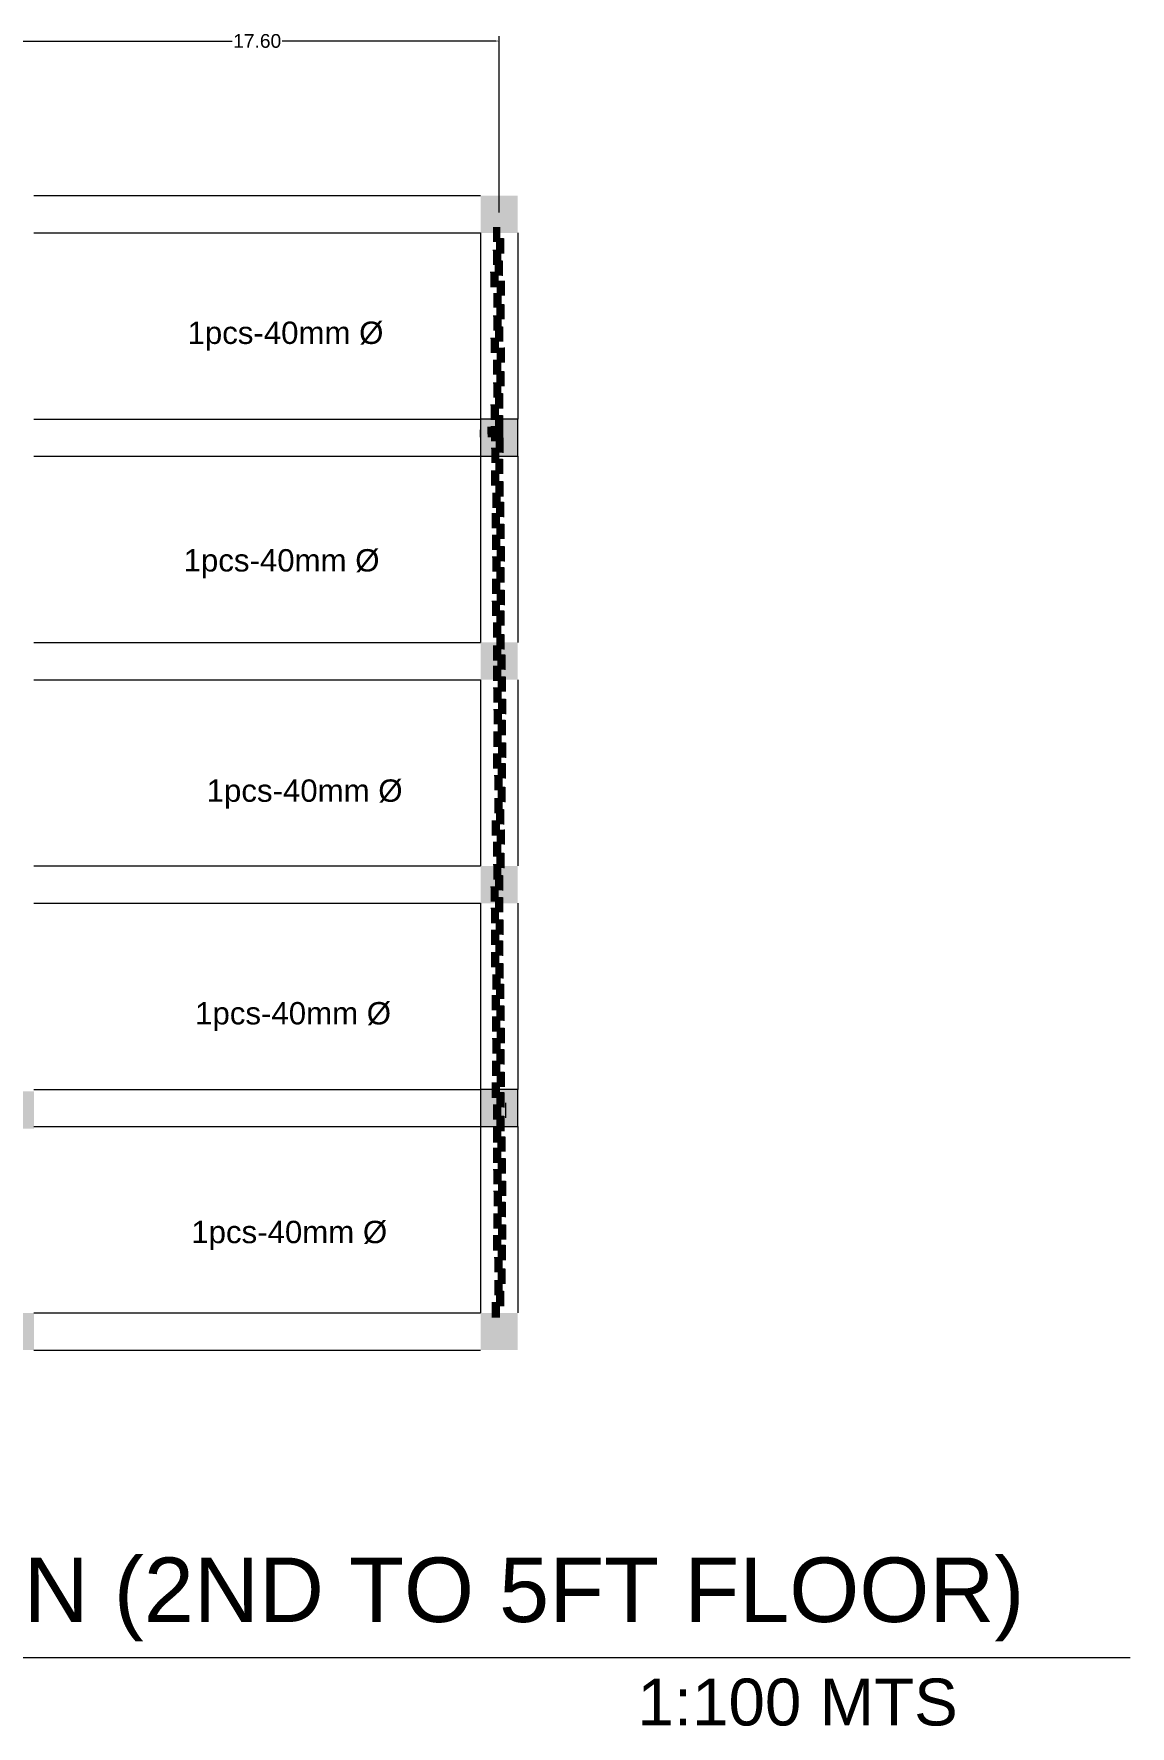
# Model space of a CAD drawing. Header units: millimetres. Extents: x 2391 to 3323, y 1596 to 2537.
# Drawn here: x 2946.7 to 2986.6, y 1946.3 to 2007.8 of the extents above; entities that cross this region are included whole.
import ezdxf

# ---------------------------------------------------------------- set-up
doc = ezdxf.new("R2010")
doc.units = ezdxf.units.MM
for name, color, linetype in [('columns', 250, 'Continuous'), ('dimensions', 203, 'Continuous'), ('LETTERS', 150, 'Continuous'), ('Roof', 130, 'Continuous'), ('TEXT', 130, 'Continuous')]:
    doc.layers.add(name, color=color, linetype=linetype)
doc.styles.get("Standard").update_dxf_attribs({"font": 'arial.ttf'})

msp = doc.modelspace()

# ---------------------------------------------------------------- hatches: boundary and pattern name
at = {"layer": 'columns', "linetype": 'ByBlock', "lineweight": 13}
h = msp.add_hatch(color=256, dxfattribs=at)
h.dxf.hatch_style = 1
h.paths.add_polyline_path([(2962.968, 2001.966), (2962.968, 2000.612), (2964.321, 2000.612), (2964.321, 2001.966)])
h = msp.add_hatch(color=256, dxfattribs=at)
h.dxf.hatch_style = 1
h.paths.add_polyline_path([(2962.968, 1993.843), (2962.968, 1992.489), (2964.321, 1992.489), (2964.321, 1993.843)])
h = msp.add_hatch(color=256, dxfattribs=at)
h.dxf.hatch_style = 1
h.paths.add_polyline_path([(2962.968, 1985.721), (2962.968, 1984.367), (2964.321, 1984.367), (2964.321, 1985.721)])
h = msp.add_hatch(color=256, dxfattribs=at)
h.dxf.hatch_style = 1
h.paths.add_polyline_path([(2962.968, 1977.598), (2962.968, 1976.244), (2964.321, 1976.244), (2964.321, 1977.598)])
h = msp.add_hatch(color=256, dxfattribs=at)
h.dxf.hatch_style = 1
h.paths.add_polyline_path([(2946.729, 1969.403), (2945.375, 1969.403), (2945.375, 1968.05), (2946.729, 1968.05)])
h = msp.add_hatch(color=256, dxfattribs=at)
h.dxf.hatch_style = 1
h.paths.add_polyline_path([(2962.968, 1969.476), (2962.968, 1968.122), (2964.321, 1968.122), (2964.321, 1969.476)])
h = msp.add_hatch(color=256, dxfattribs=at)
h.dxf.hatch_style = 1
h.paths.add_polyline_path([(2962.968, 1969.476), (2962.968, 1968.122), (2964.321, 1968.122), (2964.321, 1969.476)])
h = msp.add_hatch(color=256, dxfattribs=at)
h.dxf.hatch_style = 1
h.paths.add_polyline_path([(2945.369, 1961.353), (2945.369, 1959.999), (2946.723, 1959.999), (2946.723, 1961.353)])
h = msp.add_hatch(color=256, dxfattribs=at)
h.dxf.hatch_style = 1
h.paths.add_polyline_path([(2962.968, 1961.353), (2962.968, 1959.999), (2964.321, 1959.999), (2964.321, 1961.353)])
at = {"layer": 'dimensions', "lineweight": 13, "ltscale": 0.25, "true_color": 0x000000}
h = msp.add_hatch(color=18, dxfattribs=at)
h.dxf.hatch_style = 1
h.paths.add_polyline_path([(2963.688, 2000.281), (2963.417, 2000.281), (2963.417, 2000.822), (2963.688, 2000.822)])
h = msp.add_hatch(color=18, dxfattribs=at)
h.dxf.hatch_style = 1
h.paths.add_polyline_path([(2963.689, 1999.445), (2963.418, 1999.445), (2963.418, 1999.986), (2963.689, 1999.986)])
h = msp.add_hatch(color=18, dxfattribs=at)
h.dxf.hatch_style = 1
h.paths.add_polyline_path([(2963.804, 1999.861), (2963.534, 1999.861), (2963.534, 2000.402), (2963.804, 2000.402)])
h = msp.add_hatch(color=18, dxfattribs=at)
h.dxf.hatch_style = 1
h.paths.add_polyline_path([(2963.751, 1999.05), (2963.481, 1999.05), (2963.481, 1999.591), (2963.751, 1999.591)])
h = msp.add_hatch(color=18, dxfattribs=at)
h.dxf.hatch_style = 1
h.paths.add_polyline_path([(2963.593, 1998.637), (2963.323, 1998.637), (2963.323, 1999.179), (2963.593, 1999.179)])
h = msp.add_hatch(color=18, dxfattribs=at)
h.dxf.hatch_style = 1
h.paths.add_polyline_path([(2963.824, 1998.331), (2963.553, 1998.331), (2963.553, 1998.873), (2963.824, 1998.873)])
h = msp.add_hatch(color=18, dxfattribs=at)
h.dxf.hatch_style = 1
h.paths.add_polyline_path([(2963.7, 1997.89), (2963.429, 1997.89), (2963.429, 1998.431), (2963.7, 1998.431)])
h = msp.add_hatch(color=18, dxfattribs=at)
h.dxf.hatch_style = 1
h.paths.add_polyline_path([(2963.701, 1997.054), (2963.43, 1997.054), (2963.43, 1997.595), (2963.701, 1997.595)])
h = msp.add_hatch(color=18, dxfattribs=at)
h.dxf.hatch_style = 1
h.paths.add_polyline_path([(2963.817, 1997.47), (2963.546, 1997.47), (2963.546, 1998.012), (2963.817, 1998.012)])
h = msp.add_hatch(color=18, dxfattribs=at)
h.dxf.hatch_style = 1
h.paths.add_polyline_path([(2963.764, 1996.659), (2963.493, 1996.659), (2963.493, 1997.2), (2963.764, 1997.2)])
h = msp.add_hatch(color=18, dxfattribs=at)
h.dxf.hatch_style = 1
h.paths.add_polyline_path([(2963.606, 1996.247), (2963.335, 1996.247), (2963.335, 1996.788), (2963.606, 1996.788)])
h = msp.add_hatch(color=18, dxfattribs=at)
h.dxf.hatch_style = 1
h.paths.add_polyline_path([(2963.821, 1995.898), (2963.55, 1995.898), (2963.55, 1996.439), (2963.821, 1996.439)])
h = msp.add_hatch(color=18, dxfattribs=at)
h.dxf.hatch_style = 1
h.paths.add_polyline_path([(2963.697, 1995.456), (2963.426, 1995.456), (2963.426, 1995.998), (2963.697, 1995.998)])
h = msp.add_hatch(color=18, dxfattribs=at)
h.dxf.hatch_style = 1
h.paths.add_polyline_path([(2963.698, 1994.62), (2963.427, 1994.62), (2963.427, 1995.162), (2963.698, 1995.162)])
h = msp.add_hatch(color=18, dxfattribs=at)
h.dxf.hatch_style = 1
h.paths.add_polyline_path([(2963.814, 1995.036), (2963.543, 1995.036), (2963.543, 1995.578), (2963.814, 1995.578)])
h = msp.add_hatch(color=18, dxfattribs=at)
h.dxf.hatch_style = 1
h.paths.add_polyline_path([(2963.761, 1994.225), (2963.49, 1994.225), (2963.49, 1994.767), (2963.761, 1994.767)])
h = msp.add_hatch(color=18, dxfattribs=at)
h.dxf.hatch_style = 1
h.paths.add_polyline_path([(2963.603, 1993.813), (2963.332, 1993.813), (2963.332, 1994.355), (2963.603, 1994.355)])
h = msp.add_hatch(color=18, dxfattribs=at)
h.dxf.hatch_style = 1
h.paths.add_polyline_path([(2963.768, 1993.43), (2963.497, 1993.43), (2963.497, 1993.972), (2963.768, 1993.972)])
h = msp.add_hatch(color=18, dxfattribs=at)
h.dxf.hatch_style = 1
h.paths.add_polyline_path([(2963.209, 1993.293), (2963.209, 1993.563), (2963.751, 1993.563), (2963.751, 1993.293)])
h = msp.add_hatch(color=18, dxfattribs=at)
h.dxf.hatch_style = 1
h.paths.add_polyline_path([(2963.225, 1993.177), (2963.225, 1993.448), (2963.767, 1993.448), (2963.767, 1993.177)])
h = msp.add_hatch(color=18, dxfattribs=at)
h.dxf.hatch_style = 1
h.paths.add_polyline_path([(2963.614, 1993.033), (2963.343, 1993.033), (2963.343, 1993.574), (2963.614, 1993.574)])
h = msp.add_hatch(color=18, dxfattribs=at)
h.dxf.hatch_style = 1
h.paths.add_polyline_path([(2963.625, 1992.24), (2963.354, 1992.24), (2963.354, 1992.782), (2963.625, 1992.782)])
h = msp.add_hatch(color=18, dxfattribs=at)
h.dxf.hatch_style = 1
h.paths.add_polyline_path([(2963.783, 1992.616), (2963.512, 1992.616), (2963.512, 1993.158), (2963.783, 1993.158)])
h = msp.add_hatch(color=18, dxfattribs=at)
h.dxf.hatch_style = 1
h.paths.add_polyline_path([(2963.619, 1991.424), (2963.348, 1991.424), (2963.348, 1991.966), (2963.619, 1991.966)])
h = msp.add_hatch(color=18, dxfattribs=at)
h.dxf.hatch_style = 1
h.paths.add_polyline_path([(2963.771, 1991.847), (2963.5, 1991.847), (2963.5, 1992.389), (2963.771, 1992.389)])
h = msp.add_hatch(color=18, dxfattribs=at)
h.dxf.hatch_style = 1
h.paths.add_polyline_path([(2963.782, 1991.027), (2963.511, 1991.027), (2963.511, 1991.569), (2963.782, 1991.569)])
h = msp.add_hatch(color=18, dxfattribs=at)
h.dxf.hatch_style = 1
h.paths.add_polyline_path([(2963.784, 1991.03), (2963.513, 1991.03), (2963.513, 1991.572), (2963.784, 1991.572)])
h = msp.add_hatch(color=18, dxfattribs=at)
h.dxf.hatch_style = 1
h.paths.add_polyline_path([(2963.668, 1990.614), (2963.397, 1990.614), (2963.397, 1991.155), (2963.668, 1991.155)])
h = msp.add_hatch(color=18, dxfattribs=at)
h.dxf.hatch_style = 1
h.paths.add_polyline_path([(2963.803, 1990.279), (2963.532, 1990.279), (2963.532, 1990.821), (2963.803, 1990.821)])
h = msp.add_hatch(color=18, dxfattribs=at)
h.dxf.hatch_style = 1
h.paths.add_polyline_path([(2963.645, 1989.867), (2963.374, 1989.867), (2963.374, 1990.409), (2963.645, 1990.409)])
h = msp.add_hatch(color=18, dxfattribs=at)
h.dxf.hatch_style = 1
h.paths.add_polyline_path([(2963.656, 1989.087), (2963.385, 1989.087), (2963.385, 1989.628), (2963.656, 1989.628)])
h = msp.add_hatch(color=18, dxfattribs=at)
h.dxf.hatch_style = 1
h.paths.add_polyline_path([(2963.811, 1989.484), (2963.54, 1989.484), (2963.54, 1990.026), (2963.811, 1990.026)])
h = msp.add_hatch(color=18, dxfattribs=at)
h.dxf.hatch_style = 1
h.paths.add_polyline_path([(2963.825, 1988.67), (2963.555, 1988.67), (2963.555, 1989.212), (2963.825, 1989.212)])
h = msp.add_hatch(color=18, dxfattribs=at)
h.dxf.hatch_style = 1
h.paths.add_polyline_path([(2963.667, 1988.294), (2963.396, 1988.294), (2963.396, 1988.836), (2963.667, 1988.836)])
h = msp.add_hatch(color=18, dxfattribs=at)
h.dxf.hatch_style = 1
h.paths.add_polyline_path([(2963.814, 1987.901), (2963.543, 1987.901), (2963.543, 1988.443), (2963.814, 1988.443)])
h = msp.add_hatch(color=18, dxfattribs=at)
h.dxf.hatch_style = 1
h.paths.add_polyline_path([(2963.661, 1987.478), (2963.39, 1987.478), (2963.39, 1988.02), (2963.661, 1988.02)])
h = msp.add_hatch(color=18, dxfattribs=at)
h.dxf.hatch_style = 1
h.paths.add_polyline_path([(2963.649, 1986.684), (2963.379, 1986.684), (2963.379, 1987.225), (2963.649, 1987.225)])
h = msp.add_hatch(color=18, dxfattribs=at)
h.dxf.hatch_style = 1
h.paths.add_polyline_path([(2963.824, 1987.081), (2963.554, 1987.081), (2963.554, 1987.623), (2963.824, 1987.623)])
h = msp.add_hatch(color=18, dxfattribs=at)
h.dxf.hatch_style = 1
h.paths.add_polyline_path([(2963.693, 1985.892), (2963.422, 1985.892), (2963.422, 1986.433), (2963.693, 1986.433)])
h = msp.add_hatch(color=18, dxfattribs=at)
h.dxf.hatch_style = 1
h.paths.add_polyline_path([(2963.817, 1986.333), (2963.546, 1986.333), (2963.546, 1986.875), (2963.817, 1986.875)])
h = msp.add_hatch(color=18, dxfattribs=at)
h.dxf.hatch_style = 1
h.paths.add_polyline_path([(2963.81, 1985.472), (2963.539, 1985.472), (2963.539, 1986.014), (2963.81, 1986.014)])
h = msp.add_hatch(color=18, dxfattribs=at)
h.dxf.hatch_style = 1
h.paths.add_polyline_path([(2963.694, 1985.056), (2963.423, 1985.056), (2963.423, 1985.597), (2963.694, 1985.597)])
h = msp.add_hatch(color=18, dxfattribs=at)
h.dxf.hatch_style = 1
h.paths.add_polyline_path([(2963.85, 1984.729), (2963.579, 1984.729), (2963.579, 1985.27), (2963.85, 1985.27)])
h = msp.add_hatch(color=18, dxfattribs=at)
h.dxf.hatch_style = 1
h.paths.add_polyline_path([(2963.692, 1984.317), (2963.421, 1984.317), (2963.421, 1984.858), (2963.692, 1984.858)])
h = msp.add_hatch(color=18, dxfattribs=at)
h.dxf.hatch_style = 1
h.paths.add_polyline_path([(2963.703, 1983.536), (2963.432, 1983.536), (2963.432, 1984.078), (2963.703, 1984.078)])
h = msp.add_hatch(color=18, dxfattribs=at)
h.dxf.hatch_style = 1
h.paths.add_polyline_path([(2963.857, 1983.934), (2963.586, 1983.934), (2963.586, 1984.475), (2963.857, 1984.475)])
h = msp.add_hatch(color=18, dxfattribs=at)
h.dxf.hatch_style = 1
h.paths.add_polyline_path([(2963.872, 1983.12), (2963.601, 1983.12), (2963.601, 1983.661), (2963.872, 1983.661)])
h = msp.add_hatch(color=18, dxfattribs=at)
h.dxf.hatch_style = 1
h.paths.add_polyline_path([(2963.714, 1982.744), (2963.443, 1982.744), (2963.443, 1983.285), (2963.714, 1983.285)])
h = msp.add_hatch(color=18, dxfattribs=at)
h.dxf.hatch_style = 1
h.paths.add_polyline_path([(2963.86, 1982.351), (2963.59, 1982.351), (2963.59, 1982.892), (2963.86, 1982.892)])
h = msp.add_hatch(color=18, dxfattribs=at)
h.dxf.hatch_style = 1
h.paths.add_polyline_path([(2963.708, 1981.928), (2963.437, 1981.928), (2963.437, 1982.469), (2963.708, 1982.469)])
h = msp.add_hatch(color=18, dxfattribs=at)
h.dxf.hatch_style = 1
h.paths.add_polyline_path([(2963.696, 1981.133), (2963.425, 1981.133), (2963.425, 1981.675), (2963.696, 1981.675)])
h = msp.add_hatch(color=18, dxfattribs=at)
h.dxf.hatch_style = 1
h.paths.add_polyline_path([(2963.871, 1981.531), (2963.6, 1981.531), (2963.6, 1982.072), (2963.871, 1982.072)])
h = msp.add_hatch(color=18, dxfattribs=at)
h.dxf.hatch_style = 1
h.paths.add_polyline_path([(2963.74, 1980.341), (2963.469, 1980.341), (2963.469, 1980.883), (2963.74, 1980.883)])
h = msp.add_hatch(color=18, dxfattribs=at)
h.dxf.hatch_style = 1
h.paths.add_polyline_path([(2963.864, 1980.783), (2963.593, 1980.783), (2963.593, 1981.324), (2963.864, 1981.324)])
h = msp.add_hatch(color=18, dxfattribs=at)
h.dxf.hatch_style = 1
h.paths.add_polyline_path([(2963.856, 1979.921), (2963.586, 1979.921), (2963.586, 1980.463), (2963.856, 1980.463)])
h = msp.add_hatch(color=18, dxfattribs=at)
h.dxf.hatch_style = 1
h.paths.add_polyline_path([(2963.741, 1979.505), (2963.47, 1979.505), (2963.47, 1980.047), (2963.741, 1980.047)])
h = msp.add_hatch(color=18, dxfattribs=at)
h.dxf.hatch_style = 1
h.paths.add_polyline_path([(2963.804, 1979.11), (2963.533, 1979.11), (2963.533, 1979.652), (2963.804, 1979.652)])
h = msp.add_hatch(color=18, dxfattribs=at)
h.dxf.hatch_style = 1
h.paths.add_polyline_path([(2963.645, 1978.698), (2963.375, 1978.698), (2963.375, 1979.239), (2963.645, 1979.239)])
h = msp.add_hatch(color=18, dxfattribs=at)
h.dxf.hatch_style = 1
h.paths.add_polyline_path([(2963.697, 1977.94), (2963.426, 1977.94), (2963.426, 1978.482), (2963.697, 1978.482)])
h = msp.add_hatch(color=18, dxfattribs=at)
h.dxf.hatch_style = 1
h.paths.add_polyline_path([(2963.821, 1978.382), (2963.55, 1978.382), (2963.55, 1978.923), (2963.821, 1978.923)])
h = msp.add_hatch(color=18, dxfattribs=at)
h.dxf.hatch_style = 1
h.paths.add_polyline_path([(2963.813, 1977.521), (2963.542, 1977.521), (2963.542, 1978.062), (2963.813, 1978.062)])
h = msp.add_hatch(color=18, dxfattribs=at)
h.dxf.hatch_style = 1
h.paths.add_polyline_path([(2963.698, 1977.104), (2963.427, 1977.104), (2963.427, 1977.646), (2963.698, 1977.646)])
h = msp.add_hatch(color=18, dxfattribs=at)
h.dxf.hatch_style = 1
h.paths.add_polyline_path([(2963.76, 1976.71), (2963.49, 1976.71), (2963.49, 1977.251), (2963.76, 1977.251)])
h = msp.add_hatch(color=18, dxfattribs=at)
h.dxf.hatch_style = 1
h.paths.add_polyline_path([(2963.602, 1976.297), (2963.332, 1976.297), (2963.332, 1976.839), (2963.602, 1976.839)])
h = msp.add_hatch(color=18, dxfattribs=at)
h.dxf.hatch_style = 1
h.paths.add_polyline_path([(2963.613, 1975.517), (2963.343, 1975.517), (2963.343, 1976.058), (2963.613, 1976.058)])
h = msp.add_hatch(color=18, dxfattribs=at)
h.dxf.hatch_style = 1
h.paths.add_polyline_path([(2963.768, 1975.914), (2963.497, 1975.914), (2963.497, 1976.456), (2963.768, 1976.456)])
h = msp.add_hatch(color=18, dxfattribs=at)
h.dxf.hatch_style = 1
h.paths.add_polyline_path([(2963.783, 1975.1), (2963.512, 1975.1), (2963.512, 1975.642), (2963.783, 1975.642)])
h = msp.add_hatch(color=18, dxfattribs=at)
h.dxf.hatch_style = 1
h.paths.add_polyline_path([(2963.624, 1974.725), (2963.353, 1974.725), (2963.353, 1975.266), (2963.624, 1975.266)])
h = msp.add_hatch(color=18, dxfattribs=at)
h.dxf.hatch_style = 1
h.paths.add_polyline_path([(2963.771, 1974.331), (2963.5, 1974.331), (2963.5, 1974.873), (2963.771, 1974.873)])
h = msp.add_hatch(color=18, dxfattribs=at)
h.dxf.hatch_style = 1
h.paths.add_polyline_path([(2963.618, 1973.909), (2963.348, 1973.909), (2963.348, 1974.45), (2963.618, 1974.45)])
h = msp.add_hatch(color=18, dxfattribs=at)
h.dxf.hatch_style = 1
h.paths.add_polyline_path([(2963.668, 1973.098), (2963.397, 1973.098), (2963.397, 1973.64), (2963.668, 1973.64)])
h = msp.add_hatch(color=18, dxfattribs=at)
h.dxf.hatch_style = 1
h.paths.add_polyline_path([(2963.782, 1973.512), (2963.511, 1973.512), (2963.511, 1974.053), (2963.782, 1974.053)])
h = msp.add_hatch(color=18, dxfattribs=at)
h.dxf.hatch_style = 1
h.paths.add_polyline_path([(2963.783, 1973.514), (2963.513, 1973.514), (2963.513, 1974.056), (2963.783, 1974.056)])
h = msp.add_hatch(color=18, dxfattribs=at)
h.dxf.hatch_style = 1
h.paths.add_polyline_path([(2963.645, 1972.351), (2963.374, 1972.351), (2963.374, 1972.893), (2963.645, 1972.893)])
h = msp.add_hatch(color=18, dxfattribs=at)
h.dxf.hatch_style = 1
h.paths.add_polyline_path([(2963.803, 1972.764), (2963.532, 1972.764), (2963.532, 1973.305), (2963.803, 1973.305)])
h = msp.add_hatch(color=18, dxfattribs=at)
h.dxf.hatch_style = 1
h.paths.add_polyline_path([(2963.81, 1971.968), (2963.539, 1971.968), (2963.539, 1972.51), (2963.81, 1972.51)])
h = msp.add_hatch(color=18, dxfattribs=at)
h.dxf.hatch_style = 1
h.paths.add_polyline_path([(2963.656, 1971.571), (2963.385, 1971.571), (2963.385, 1972.112), (2963.656, 1972.112)])
h = msp.add_hatch(color=18, dxfattribs=at)
h.dxf.hatch_style = 1
h.paths.add_polyline_path([(2963.825, 1971.154), (2963.554, 1971.154), (2963.554, 1971.696), (2963.825, 1971.696)])
h = msp.add_hatch(color=18, dxfattribs=at)
h.dxf.hatch_style = 1
h.paths.add_polyline_path([(2963.667, 1970.779), (2963.396, 1970.779), (2963.396, 1971.32), (2963.667, 1971.32)])
h = msp.add_hatch(color=18, dxfattribs=at)
h.dxf.hatch_style = 1
h.paths.add_polyline_path([(2963.661, 1969.963), (2963.39, 1969.963), (2963.39, 1970.504), (2963.661, 1970.504)])
h = msp.add_hatch(color=18, dxfattribs=at)
h.dxf.hatch_style = 1
h.paths.add_polyline_path([(2963.813, 1970.385), (2963.542, 1970.385), (2963.542, 1970.927), (2963.813, 1970.927)])
h = msp.add_hatch(color=18, dxfattribs=at)
h.dxf.hatch_style = 1
h.paths.add_polyline_path([(2963.824, 1969.566), (2963.553, 1969.566), (2963.553, 1970.107), (2963.824, 1970.107)])
h = msp.add_hatch(color=18, dxfattribs=at)
h.dxf.hatch_style = 1
h.paths.add_polyline_path([(2963.649, 1969.168), (2963.378, 1969.168), (2963.378, 1969.709), (2963.649, 1969.709)])
h = msp.add_hatch(color=18, dxfattribs=at)
h.dxf.hatch_style = 1
h.paths.add_polyline_path([(2963.817, 1968.818), (2963.546, 1968.818), (2963.546, 1969.359), (2963.817, 1969.359)])
h = msp.add_hatch(color=18, dxfattribs=at)
h.dxf.hatch_style = 1
h.paths.add_polyline_path([(2963.693, 1968.376), (2963.422, 1968.376), (2963.422, 1968.917), (2963.693, 1968.917)])
h = msp.add_hatch(color=18, dxfattribs=at)
h.dxf.hatch_style = 1
h.paths.add_polyline_path([(2963.694, 1967.54), (2963.423, 1967.54), (2963.423, 1968.082), (2963.694, 1968.082)])
h = msp.add_hatch(color=18, dxfattribs=at)
h.dxf.hatch_style = 1
h.paths.add_polyline_path([(2963.809, 1967.956), (2963.539, 1967.956), (2963.539, 1968.498), (2963.809, 1968.498)])
h = msp.add_hatch(color=18, dxfattribs=at)
h.dxf.hatch_style = 1
h.paths.add_polyline_path([(2963.691, 1966.801), (2963.421, 1966.801), (2963.421, 1967.342), (2963.691, 1967.342)])
h = msp.add_hatch(color=18, dxfattribs=at)
h.dxf.hatch_style = 1
h.paths.add_polyline_path([(2963.849, 1967.213), (2963.579, 1967.213), (2963.579, 1967.755), (2963.849, 1967.755)])
h = msp.add_hatch(color=18, dxfattribs=at)
h.dxf.hatch_style = 1
h.paths.add_polyline_path([(2963.857, 1966.418), (2963.586, 1966.418), (2963.586, 1966.959), (2963.857, 1966.959)])
h = msp.add_hatch(color=18, dxfattribs=at)
h.dxf.hatch_style = 1
h.paths.add_polyline_path([(2963.702, 1966.02), (2963.432, 1966.02), (2963.432, 1966.562), (2963.702, 1966.562)])
h = msp.add_hatch(color=18, dxfattribs=at)
h.dxf.hatch_style = 1
h.paths.add_polyline_path([(2963.872, 1965.604), (2963.601, 1965.604), (2963.601, 1966.145), (2963.872, 1966.145)])
h = msp.add_hatch(color=18, dxfattribs=at)
h.dxf.hatch_style = 1
h.paths.add_polyline_path([(2963.713, 1965.228), (2963.443, 1965.228), (2963.443, 1965.77), (2963.713, 1965.77)])
h = msp.add_hatch(color=18, dxfattribs=at)
h.dxf.hatch_style = 1
h.paths.add_polyline_path([(2963.707, 1964.412), (2963.437, 1964.412), (2963.437, 1964.954), (2963.707, 1964.954)])
h = msp.add_hatch(color=18, dxfattribs=at)
h.dxf.hatch_style = 1
h.paths.add_polyline_path([(2963.86, 1964.835), (2963.589, 1964.835), (2963.589, 1965.376), (2963.86, 1965.376)])
h = msp.add_hatch(color=18, dxfattribs=at)
h.dxf.hatch_style = 1
h.paths.add_polyline_path([(2963.871, 1964.015), (2963.6, 1964.015), (2963.6, 1964.557), (2963.871, 1964.557)])
h = msp.add_hatch(color=18, dxfattribs=at)
h.dxf.hatch_style = 1
h.paths.add_polyline_path([(2963.696, 1963.617), (2963.425, 1963.617), (2963.425, 1964.159), (2963.696, 1964.159)])
h = msp.add_hatch(color=18, dxfattribs=at)
h.dxf.hatch_style = 1
h.paths.add_polyline_path([(2963.863, 1963.267), (2963.592, 1963.267), (2963.592, 1963.808), (2963.863, 1963.808)])
h = msp.add_hatch(color=18, dxfattribs=at)
h.dxf.hatch_style = 1
h.paths.add_polyline_path([(2963.739, 1962.825), (2963.469, 1962.825), (2963.469, 1963.367), (2963.739, 1963.367)])
h = msp.add_hatch(color=18, dxfattribs=at)
h.dxf.hatch_style = 1
h.paths.add_polyline_path([(2963.74, 1961.989), (2963.47, 1961.989), (2963.47, 1962.531), (2963.74, 1962.531)])
h = msp.add_hatch(color=18, dxfattribs=at)
h.dxf.hatch_style = 1
h.paths.add_polyline_path([(2963.856, 1962.406), (2963.585, 1962.406), (2963.585, 1962.947), (2963.856, 1962.947)])
h = msp.add_hatch(color=18, dxfattribs=at)
h.dxf.hatch_style = 1
h.paths.add_polyline_path([(2963.803, 1961.594), (2963.532, 1961.594), (2963.532, 1962.136), (2963.803, 1962.136)])
h = msp.add_hatch(color=18, dxfattribs=at)
h.dxf.hatch_style = 1
h.paths.add_polyline_path([(2963.645, 1961.182), (2963.374, 1961.182), (2963.374, 1961.724), (2963.645, 1961.724)])

# ---------------------------------------------------------------- linework, layer by layer
at = {"layer": 'columns', "linetype": 'ByBlock', "lineweight": 13}
for p, q in [((2964.321, 1993.843), (2962.968, 1993.843)), ((2962.968, 1993.843), (2962.968, 1992.489)), ((2964.321, 1992.489), (2964.321, 1993.843)), ((2962.968, 1992.489), (2964.321, 1992.489)), ((2964.321, 1969.476), (2962.968, 1969.476)), ((2962.968, 1969.476), (2962.968, 1968.122)), ((2964.321, 1968.122), (2964.321, 1969.476)), ((2962.968, 1968.122), (2964.321, 1968.122))]:
    msp.add_line(p, q, dxfattribs=at)
at = {"layer": 'columns', "lineweight": 13, "ltscale": 0.25}
msp.add_line((2963.89, 1968.447), (2963.89, 1968.989), dxfattribs=at)
at = {"layer": 'dimensions', "linetype": 'ByBlock', "lineweight": 13}
for p, q in [((2946.226, 2007.585), (2953.936, 2007.585)), ((2963.465, 2007.585), (2955.754, 2007.585)), ((2963.645, 2001.351), (2963.645, 2007.765))]:
    msp.add_line(p, q, dxfattribs=at)
at = {"layer": 'dimensions', "color": 18, "lineweight": 13, "ltscale": 0.25, "true_color": 0x000000}
for p, q in [((2963.418, 1999.986), (2963.689, 1999.986)), ((2963.534, 2000.402), (2963.804, 2000.402)), ((2963.689, 1999.986), (2963.689, 1999.445)), ((2963.804, 2000.402), (2963.804, 1999.861)), ((2963.481, 1999.591), (2963.751, 1999.591)), ((2963.751, 1999.591), (2963.751, 1999.05)), ((2963.323, 1999.179), (2963.593, 1999.179)), ((2963.593, 1999.179), (2963.593, 1998.637)), ((2963.824, 1998.873), (2963.824, 1998.331)), ((2963.7, 1998.431), (2963.7, 1997.89)), ((2963.43, 1997.595), (2963.701, 1997.595)), ((2963.546, 1998.012), (2963.817, 1998.012)), ((2963.701, 1997.595), (2963.701, 1997.054)), ((2963.817, 1998.012), (2963.817, 1997.47)), ((2963.493, 1997.2), (2963.764, 1997.2)), ((2963.764, 1997.2), (2963.764, 1996.659)), ((2963.335, 1996.788), (2963.606, 1996.788)), ((2963.606, 1996.788), (2963.606, 1996.247)), ((2963.821, 1996.439), (2963.821, 1995.898)), ((2963.697, 1995.998), (2963.697, 1995.456)), ((2963.427, 1995.162), (2963.698, 1995.162)), ((2963.543, 1995.578), (2963.814, 1995.578)), ((2963.698, 1995.162), (2963.698, 1994.62)), ((2963.814, 1995.578), (2963.814, 1995.036)), ((2963.49, 1994.767), (2963.761, 1994.767)), ((2963.761, 1994.767), (2963.761, 1994.225)), ((2963.332, 1994.355), (2963.603, 1994.355)), ((2963.497, 1993.972), (2963.768, 1993.972)), ((2963.603, 1994.355), (2963.603, 1993.813)), ((2963.768, 1993.972), (2963.768, 1993.43)), ((2962.951, 1993.454), (2962.951, 1993.183)), ((2963.343, 1993.574), (2963.614, 1993.574)), ((2963.614, 1993.574), (2963.614, 1993.033)), ((2963.751, 1993.563), (2963.751, 1993.293)), ((2963.767, 1993.448), (2963.767, 1993.177)), ((2963.354, 1992.782), (2963.625, 1992.782)), ((2963.512, 1993.158), (2963.783, 1993.158)), ((2963.625, 1992.782), (2963.625, 1992.24)), ((2963.783, 1993.158), (2963.783, 1992.616)), ((2963.348, 1991.966), (2963.619, 1991.966)), ((2963.5, 1992.389), (2963.771, 1992.389)), ((2963.619, 1991.966), (2963.619, 1991.424)), ((2963.771, 1992.389), (2963.771, 1991.847)), ((2963.511, 1991.569), (2963.782, 1991.569)), ((2963.782, 1991.569), (2963.782, 1991.027)), ((2963.784, 1991.572), (2963.784, 1991.03)), ((2963.397, 1991.155), (2963.668, 1991.155)), ((2963.532, 1990.821), (2963.803, 1990.821)), ((2963.668, 1991.155), (2963.668, 1990.614)), ((2963.803, 1990.821), (2963.803, 1990.279)), ((2963.374, 1990.409), (2963.645, 1990.409)), ((2963.645, 1990.409), (2963.645, 1989.867)), ((2963.385, 1989.628), (2963.656, 1989.628)), ((2963.54, 1990.026), (2963.811, 1990.026)), ((2963.656, 1989.628), (2963.656, 1989.087)), ((2963.811, 1990.026), (2963.811, 1989.484)), ((2963.555, 1989.212), (2963.825, 1989.212)), ((2963.825, 1989.212), (2963.825, 1988.67)), ((2963.396, 1988.836), (2963.667, 1988.836)), ((2963.543, 1988.443), (2963.814, 1988.443)), ((2963.667, 1988.836), (2963.667, 1988.294)), ((2963.814, 1988.443), (2963.814, 1987.901)), ((2963.39, 1988.02), (2963.661, 1988.02)), ((2963.661, 1988.02), (2963.661, 1987.478)), ((2963.379, 1987.225), (2963.649, 1987.225)), ((2963.554, 1987.623), (2963.824, 1987.623)), ((2963.649, 1987.225), (2963.649, 1986.684)), ((2963.824, 1987.623), (2963.824, 1987.081)), ((2963.422, 1986.433), (2963.693, 1986.433)), ((2963.546, 1986.875), (2963.817, 1986.875)), ((2963.693, 1986.433), (2963.693, 1985.892)), ((2963.817, 1986.875), (2963.817, 1986.333)), ((2963.539, 1986.014), (2963.81, 1986.014)), ((2963.81, 1986.014), (2963.81, 1985.472)), ((2963.423, 1985.597), (2963.694, 1985.597)), ((2963.579, 1985.27), (2963.85, 1985.27)), ((2963.694, 1985.597), (2963.694, 1985.056)), ((2963.85, 1985.27), (2963.85, 1984.729)), ((2963.421, 1984.858), (2963.692, 1984.858)), ((2963.692, 1984.858), (2963.692, 1984.317)), ((2963.432, 1984.078), (2963.703, 1984.078)), ((2963.586, 1984.475), (2963.857, 1984.475)), ((2963.703, 1984.078), (2963.703, 1983.536)), ((2963.857, 1984.475), (2963.857, 1983.934)), ((2963.601, 1983.661), (2963.872, 1983.661)), ((2963.872, 1983.661), (2963.872, 1983.12)), ((2963.443, 1983.285), (2963.714, 1983.285)), ((2963.59, 1982.892), (2963.86, 1982.892)), ((2963.714, 1983.285), (2963.714, 1982.744)), ((2963.86, 1982.892), (2963.86, 1982.351)), ((2963.437, 1982.469), (2963.708, 1982.469)), ((2963.708, 1982.469), (2963.708, 1981.928)), ((2963.425, 1981.675), (2963.696, 1981.675)), ((2963.6, 1982.072), (2963.871, 1982.072)), ((2963.696, 1981.675), (2963.696, 1981.133)), ((2963.871, 1982.072), (2963.871, 1981.531)), ((2963.469, 1980.883), (2963.74, 1980.883)), ((2963.593, 1981.324), (2963.864, 1981.324)), ((2963.74, 1980.883), (2963.74, 1980.341)), ((2963.864, 1981.324), (2963.864, 1980.783)), ((2963.586, 1980.463), (2963.856, 1980.463)), ((2963.856, 1980.463), (2963.856, 1979.921)), ((2963.47, 1980.047), (2963.741, 1980.047)), ((2963.533, 1979.652), (2963.804, 1979.652)), ((2963.741, 1980.047), (2963.741, 1979.505)), ((2963.804, 1979.652), (2963.804, 1979.11)), ((2963.375, 1979.239), (2963.645, 1979.239)), ((2963.645, 1979.239), (2963.645, 1978.698)), ((2963.697, 1978.482), (2963.697, 1977.94)), ((2963.821, 1978.923), (2963.821, 1978.382)), ((2963.542, 1978.062), (2963.813, 1978.062)), ((2963.813, 1978.062), (2963.813, 1977.521)), ((2963.427, 1977.646), (2963.698, 1977.646)), ((2963.49, 1977.251), (2963.76, 1977.251)), ((2963.698, 1977.646), (2963.698, 1977.104)), ((2963.76, 1977.251), (2963.76, 1976.71)), ((2963.332, 1976.839), (2963.602, 1976.839)), ((2963.602, 1976.839), (2963.602, 1976.297)), ((2963.343, 1976.058), (2963.613, 1976.058)), ((2963.497, 1976.456), (2963.768, 1976.456)), ((2963.613, 1976.058), (2963.613, 1975.517)), ((2963.768, 1976.456), (2963.768, 1975.914)), ((2963.512, 1975.642), (2963.783, 1975.642)), ((2963.783, 1975.642), (2963.783, 1975.1)), ((2963.353, 1975.266), (2963.624, 1975.266)), ((2963.5, 1974.873), (2963.771, 1974.873)), ((2963.624, 1975.266), (2963.624, 1974.725)), ((2963.771, 1974.873), (2963.771, 1974.331)), ((2963.348, 1974.45), (2963.618, 1974.45)), ((2963.618, 1974.45), (2963.618, 1973.909)), ((2963.397, 1973.64), (2963.668, 1973.64)), ((2963.511, 1974.053), (2963.782, 1974.053)), ((2963.668, 1973.64), (2963.668, 1973.098)), ((2963.782, 1974.053), (2963.782, 1973.512)), ((2963.783, 1974.056), (2963.783, 1973.514)), ((2963.374, 1972.893), (2963.645, 1972.893)), ((2963.532, 1973.305), (2963.803, 1973.305)), ((2963.645, 1972.893), (2963.645, 1972.351)), ((2963.803, 1973.305), (2963.803, 1972.764)), ((2963.539, 1972.51), (2963.81, 1972.51)), ((2963.81, 1972.51), (2963.81, 1971.968)), ((2963.385, 1972.112), (2963.656, 1972.112)), ((2963.554, 1971.696), (2963.825, 1971.696)), ((2963.656, 1972.112), (2963.656, 1971.571)), ((2963.825, 1971.696), (2963.825, 1971.154)), ((2963.396, 1971.32), (2963.667, 1971.32)), ((2963.667, 1971.32), (2963.667, 1970.779)), ((2963.39, 1970.504), (2963.661, 1970.504)), ((2963.542, 1970.927), (2963.813, 1970.927)), ((2963.661, 1970.504), (2963.661, 1969.963)), ((2963.813, 1970.927), (2963.813, 1970.385)), ((2963.553, 1970.107), (2963.824, 1970.107)), ((2963.824, 1970.107), (2963.824, 1969.566)), ((2963.378, 1969.709), (2963.649, 1969.709)), ((2963.546, 1969.359), (2963.817, 1969.359)), ((2963.649, 1969.709), (2963.649, 1969.168)), ((2963.817, 1969.359), (2963.817, 1968.818)), ((2963.422, 1968.917), (2963.693, 1968.917)), ((2963.693, 1968.917), (2963.693, 1968.376)), ((2963.423, 1968.082), (2963.694, 1968.082)), ((2963.539, 1968.498), (2963.809, 1968.498)), ((2963.694, 1968.082), (2963.694, 1967.54)), ((2963.809, 1968.498), (2963.809, 1967.956)), ((2963.421, 1967.342), (2963.691, 1967.342)), ((2963.579, 1967.755), (2963.849, 1967.755)), ((2963.691, 1967.342), (2963.691, 1966.801)), ((2963.849, 1967.755), (2963.849, 1967.213)), ((2963.586, 1966.959), (2963.857, 1966.959)), ((2963.857, 1966.959), (2963.857, 1966.418)), ((2963.432, 1966.562), (2963.702, 1966.562)), ((2963.601, 1966.145), (2963.872, 1966.145)), ((2963.702, 1966.562), (2963.702, 1966.02)), ((2963.872, 1966.145), (2963.872, 1965.604)), ((2963.443, 1965.77), (2963.713, 1965.77)), ((2963.713, 1965.77), (2963.713, 1965.228)), ((2963.437, 1964.954), (2963.707, 1964.954)), ((2963.589, 1965.376), (2963.86, 1965.376)), ((2963.707, 1964.954), (2963.707, 1964.412)), ((2963.86, 1965.376), (2963.86, 1964.835)), ((2963.6, 1964.557), (2963.871, 1964.557)), ((2963.871, 1964.557), (2963.871, 1964.015)), ((2963.425, 1964.159), (2963.696, 1964.159)), ((2963.592, 1963.808), (2963.863, 1963.808)), ((2963.696, 1964.159), (2963.696, 1963.617)), ((2963.863, 1963.808), (2963.863, 1963.267)), ((2963.469, 1963.367), (2963.739, 1963.367)), ((2963.739, 1963.367), (2963.739, 1962.825)), ((2963.47, 1962.531), (2963.74, 1962.531)), ((2963.585, 1962.947), (2963.856, 1962.947)), ((2963.74, 1962.531), (2963.74, 1961.989)), ((2963.856, 1962.947), (2963.856, 1962.406)), ((2963.532, 1962.136), (2963.803, 1962.136)), ((2963.803, 1962.136), (2963.803, 1961.594)), ((2963.374, 1961.724), (2963.645, 1961.724)), ((2963.645, 1961.724), (2963.645, 1961.182))]:
    msp.add_line(p, q, dxfattribs=at)
at = {"layer": 'dimensions', "linetype": 'ByBlock'}
msp.add_solid([(2963.465, 2007.615), (2963.465, 2007.555), (2963.645, 2007.585)], dxfattribs=at)
at = {"layer": 'LETTERS', "lineweight": 13}
msp.add_line((2881.707, 1948.83), (2986.591, 1948.83), dxfattribs=at)
at = {"layer": 'Roof', "lineweight": 13, "ltscale": 0.25}
for p, q in [((2946.723, 2001.966), (2962.968, 2001.966)), ((2946.723, 2000.612), (2962.968, 2000.612)), ((2962.968, 2000.612), (2962.968, 1993.843)), ((2964.321, 2000.612), (2964.321, 1993.843)), ((2946.723, 1993.843), (2962.968, 1993.843)), ((2946.723, 1992.489), (2962.968, 1992.489)), ((2962.968, 1992.489), (2962.968, 1985.721)), ((2964.321, 1992.489), (2964.321, 1985.721)), ((2946.723, 1985.721), (2962.968, 1985.721)), ((2946.723, 1984.367), (2962.968, 1984.367)), ((2962.968, 1984.367), (2962.968, 1977.598)), ((2964.321, 1984.367), (2964.321, 1977.598)), ((2946.723, 1977.598), (2962.968, 1977.598)), ((2946.723, 1976.244), (2962.968, 1976.244)), ((2962.968, 1976.244), (2962.968, 1969.476)), ((2964.321, 1976.244), (2964.321, 1969.476)), ((2946.723, 1969.476), (2962.968, 1969.476)), ((2946.723, 1968.122), (2962.968, 1968.122)), ((2962.968, 1968.122), (2962.968, 1961.353)), ((2964.321, 1968.122), (2964.321, 1961.353)), ((2946.723, 1961.353), (2962.968, 1961.353)), ((2946.723, 1959.999), (2962.968, 1959.999))]:
    msp.add_line(p, q, dxfattribs=at)

# ---------------------------------------------------------------- texts
at = {"layer": 'dimensions'}
for p in [(2952.311, 1996.574), (2952.169, 1988.302), (2953.007, 1979.931), (2952.588, 1971.838), (2952.448, 1963.886)]:
    msp.add_text('1pcs-40mm Ø', height=0.81225, dxfattribs=at).set_placement(p)
at = {"layer": 'dimensions', "linetype": 'ByBlock', "lineweight": 13, "insert": (2954.845, 2007.585), "char_height": 0.5, "attachment_point": 5}
msp.add_mtext('\\A1;17.60', dxfattribs=at)
at = {"layer": 'TEXT'}
for s, height, p in [('BEAM DESIGN SHORT DIRECTION (2ND TO 5FT FLOOR)', 2.34448, (2894.682, 1950.114)), ('          1:100 MTS', 1.70508, (2962.056, 1946.353))]:
    msp.add_text(s, height=height, dxfattribs=at).set_placement(p)

doc.saveas('drawing.dxf')
